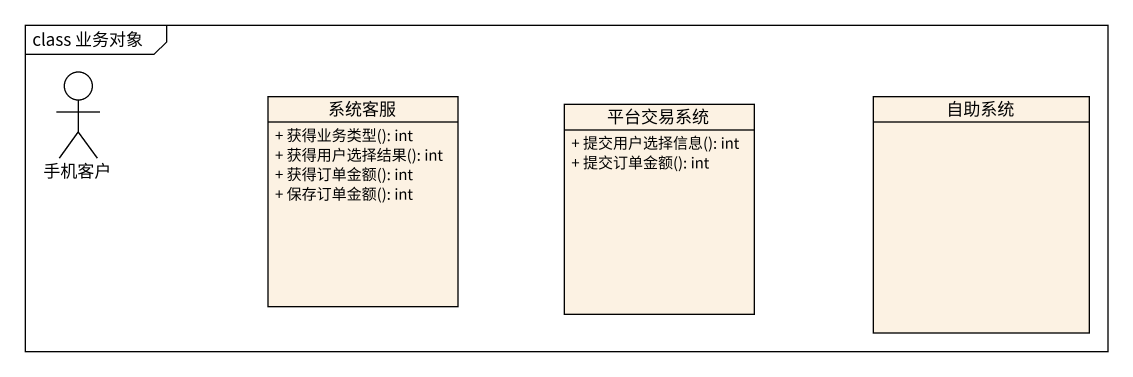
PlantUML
@startuml
mainframe class 业务对象
allowmixing
hide circle
hide empty members
skinparam classAttributeIconSize 0
actor 手机客户
class 系统客服 {
  + 获得业务类型(): int
  + 获得用户选择结果(): int
  + 获得订单金额(): int
  + 保存订单金额(): int
}
class 平台交易系统 {
  + 提交用户选择信息(): int
  + 提交订单金额(): int
}
class 自助系统
@enduml
